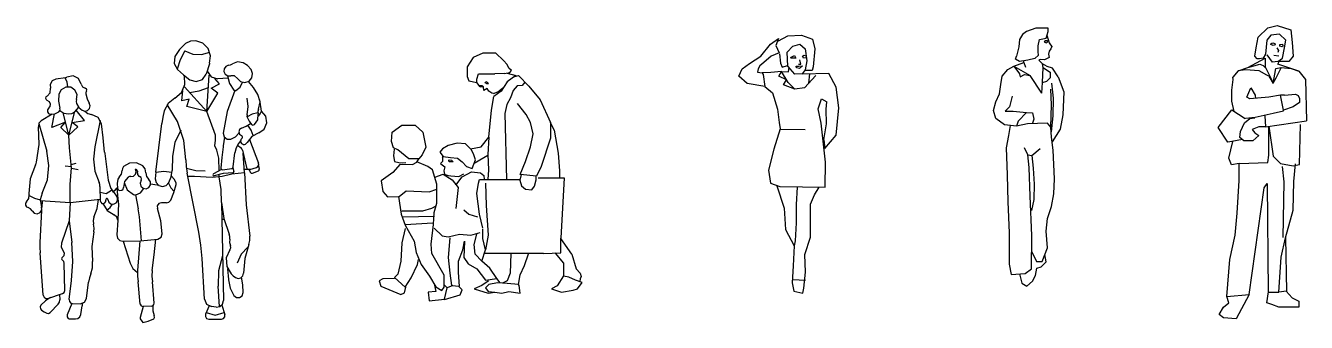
# Model space of a CAD drawing. Extents: x -425 to -263, y 218 to 238.
# Drawn here: x -424.6 to -342.8, y 218.8 to 237.8 of the extents above; entities that cross this region are included whole.
import ezdxf

# ---------------------------------------------------------------- set-up
doc = ezdxf.new("R2010")
doc.units = 0
doc.header["$MEASUREMENT"] = 0
doc.layers.add('People Elevation', color=4, linetype='CONTINUOUS')

msp = doc.modelspace()

# ---------------------------------------------------------------- linework, layer by layer
at = {"layer": 'People Elevation'}
for p, q in [((-375.883, 237.132), (-375.024, 237.185)), ((-375.024, 237.185), (-374.321, 236.924)), ((-360.917, 237.22), (-361.101, 236.899)), ((-360.642, 237.403), (-360.917, 237.22)), ((-360.047, 237.632), (-360.642, 237.403)), ((-359.268, 237.632), (-360.047, 237.632)), ((-359.405, 236.991), (-359.268, 237.403)), ((-359.268, 237.403), (-359.268, 237.632)), ((-345.851, 237.05), (-345.245, 237.656)), ((-345.043, 237.185), (-345.312, 236.848)), ((-345.245, 237.656), (-344.639, 237.791)), ((-344.504, 237.252), (-345.043, 237.185)), ((-344.639, 237.791), (-343.763, 237.521)), ((-344.1, 236.848), (-344.504, 237.252)), ((-343.763, 237.521), (-343.696, 236.713)), ((-414.353, 236.642), (-414.746, 236.267)), ((-414.045, 236.791), (-414.353, 236.642)), ((-413.704, 236.819), (-414.045, 236.791)), ((-413.247, 236.66), (-413.704, 236.819)), ((-412.907, 236.317), (-413.247, 236.66)), ((-377.626, 235.839), (-377.01, 236.61)), ((-377.01, 236.61), (-376.496, 236.97)), ((-376.496, 236.97), (-376.651, 236.507)), ((-376.651, 236.507), (-376.445, 236.045)), ((-376.482, 236.82), (-375.883, 237.132)), ((-375.935, 236.092), (-375.571, 236.482)), ((-375.571, 236.482), (-375.128, 236.612)), ((-375.128, 236.612), (-374.79, 236.3)), ((-374.321, 236.924), (-374.165, 236.3)), ((-361.146, 236.441), (-361.284, 235.846)), ((-361.101, 236.899), (-361.146, 236.441)), ((-359.909, 236.487), (-359.818, 236.899)), ((-359.909, 236.12), (-359.909, 236.487)), ((-359.818, 236.899), (-359.405, 236.991)), ((-359.449, 236.811), (-359.521, 236.751)), ((-359.521, 236.751), (-359.389, 236.691)), ((-359.317, 236.811), (-359.449, 236.811)), ((-359.389, 236.691), (-359.305, 236.727)), ((-359.345, 237.172), (-359.21, 236.687)), ((-359.305, 236.727), (-359.317, 236.811)), ((-359.21, 236.687), (-359.122, 236.57)), ((-359.122, 236.57), (-359.034, 236.453)), ((-359.034, 236.453), (-359.093, 236.306)), ((-346.078, 235.828), (-345.986, 236.377)), ((-345.986, 236.377), (-345.851, 237.05)), ((-345.312, 236.848), (-345.38, 235.973)), ((-345.058, 236.621), (-344.991, 236.665)), ((-345.058, 236.577), (-345.058, 236.621)), ((-344.903, 236.511), (-345.058, 236.577)), ((-344.991, 236.665), (-344.925, 236.687)), ((-344.925, 236.687), (-344.793, 236.643)), ((-344.771, 236.555), (-344.903, 236.511)), ((-344.793, 236.643), (-344.771, 236.555)), ((-344.66, 236.378), (-344.55, 236.202)), ((-344.484, 236.577), (-344.307, 236.599)), ((-344.484, 236.466), (-344.484, 236.577)), ((-344.329, 236.422), (-344.484, 236.466)), ((-344.285, 236.488), (-344.329, 236.422)), ((-344.307, 236.599), (-344.285, 236.488)), ((-344.302, 235.703), (-344.167, 236.377)), ((-344.167, 236.377), (-344.1, 236.848)), ((-343.696, 236.713), (-343.628, 235.838)), ((-415.034, 235.807), (-415.088, 235.37)), ((-414.746, 236.267), (-415.034, 235.807)), ((-414.69, 235.606), (-414.892, 234.996)), ((-414.404, 236.181), (-414.69, 235.606)), ((-414.404, 236.181), (-413.891, 235.965)), ((-413.891, 235.965), (-413.335, 235.932)), ((-413.335, 235.932), (-412.801, 236.086)), ((-412.754, 235.859), (-412.907, 236.317)), ((-412.818, 235.379), (-412.754, 235.859)), ((-395.979, 235.754), (-396.367, 235.145)), ((-395.369, 236.031), (-395.979, 235.754)), ((-394.537, 236.031), (-395.369, 236.031)), ((-394.537, 236.031), (-394.04, 235.55)), ((-393.813, 235.295), (-394.04, 235.55)), ((-378.345, 235.377), (-377.626, 235.839)), ((-376.959, 235.839), (-377.421, 235.428)), ((-376.445, 236.045), (-376.959, 235.839)), ((-376.43, 235.987), (-376.352, 235.389)), ((-375.883, 235.207), (-375.935, 236.092)), ((-375.727, 235.753), (-375.467, 235.883)), ((-375.389, 235.701), (-375.701, 235.701)), ((-375.467, 235.883), (-375.389, 235.701)), ((-375.068, 235.334), (-375.13, 235.605)), ((-374.946, 235.831), (-374.842, 235.909)), ((-374.894, 235.701), (-374.946, 235.831)), ((-374.738, 235.727), (-374.894, 235.701)), ((-374.842, 235.909), (-374.738, 235.857)), ((-374.79, 236.3), (-374.686, 235.545)), ((-374.165, 236.3), (-374.269, 235.155)), ((-361.345, 235.641), (-361.284, 235.846)), ((-361.109, 235.5), (-361.345, 235.641)), ((-360.559, 235.573), (-361.109, 235.5)), ((-360.119, 235.683), (-360.559, 235.573)), ((-359.891, 235.904), (-360.119, 235.683)), ((-359.891, 235.904), (-359.909, 236.12)), ((-359.788, 235.613), (-359.863, 235.571)), ((-359.634, 235.342), (-359.863, 235.571)), ((-359.503, 235.603), (-359.788, 235.613)), ((-359.21, 235.749), (-359.503, 235.603)), ((-359.21, 236.16), (-359.239, 235.954)), ((-359.239, 235.954), (-359.21, 235.749)), ((-359.093, 236.306), (-359.21, 236.16)), ((-346.51, 235.115), (-345.406, 235.701)), ((-345.931, 235.672), (-346.078, 235.828)), ((-345.772, 235.672), (-345.931, 235.672)), ((-345.535, 235.717), (-345.772, 235.672)), ((-345.38, 235.973), (-345.535, 235.717)), ((-345.406, 235.701), (-345.406, 235.15)), ((-344.942, 235.446), (-345.279, 235.917)), ((-344.858, 235.901), (-344.548, 235.866)), ((-344.605, 235.501), (-344.302, 235.703)), ((-344.55, 236.202), (-344.594, 236.069)), ((-343.628, 235.838), (-343.898, 235.501)), ((-415.088, 235.37), (-414.878, 234.983)), ((-414.875, 234.98), (-414.878, 234.983)), ((-414.872, 234.977), (-414.875, 234.98)), ((-414.872, 234.978), (-414.49, 234.637)), ((-412.833, 235.337), (-413.034, 234.691)), ((-412.979, 234.869), (-412.715, 234.51)), ((-412.826, 235.358), (-412.833, 235.337)), ((-412.818, 235.379), (-412.826, 235.358)), ((-411.886, 235.031), (-411.902, 234.845)), ((-411.902, 234.845), (-411.817, 234.678)), ((-411.775, 235.181), (-411.886, 235.031)), ((-411.601, 235.251), (-411.775, 235.181)), ((-411.601, 235.251), (-411.474, 235.282)), ((-411.474, 235.282), (-411.36, 235.347)), ((-411.03, 235.479), (-411.36, 235.347)), ((-410.679, 235.417), (-411.03, 235.479)), ((-410.396, 235.233), (-410.679, 235.417)), ((-410.166, 234.986), (-410.396, 235.233)), ((-410.069, 234.727), (-410.166, 234.986)), ((-396.367, 235.145), (-396.367, 234.535)), ((-393.983, 234.728), (-393.643, 234.784)), ((-393.817, 234.757), (-393.262, 234.591)), ((-393.699, 235.068), (-393.813, 235.295)), ((-393.529, 234.926), (-393.699, 235.068)), ((-393.643, 234.784), (-393.529, 234.926)), ((-379.013, 234.555), (-378.808, 235.017)), ((-378.808, 235.017), (-378.345, 235.377)), ((-377.78, 235.017), (-377.832, 234.812)), ((-377.832, 234.812), (-377.524, 234.76)), ((-377.678, 235.223), (-377.78, 235.017)), ((-377.421, 235.428), (-377.678, 235.223)), ((-376.977, 234.79), (-377.524, 234.76)), ((-377.524, 234.76), (-377.472, 234.657)), ((-376.295, 234.856), (-376.977, 234.79)), ((-376.463, 234.564), (-376.294, 234.858)), ((-376.352, 235.389), (-376.248, 235.129)), ((-376.295, 234.856), (-375.86, 234.844)), ((-375.871, 234.142), (-376.294, 234.858)), ((-376.248, 235.129), (-375.909, 235.233)), ((-375.441, 234.686), (-375.883, 235.207)), ((-375.86, 234.844), (-375.814, 235.125)), ((-375.359, 235.189), (-375.193, 235.189)), ((-375.339, 235.084), (-375.359, 235.189)), ((-375.151, 235.043), (-375.339, 235.084)), ((-375.214, 235.334), (-375.068, 235.334)), ((-375.193, 235.189), (-374.964, 235.209)), ((-374.964, 235.209), (-375.151, 235.043)), ((-374.79, 234.972), (-374.972, 234.712)), ((-373.28, 234.738), (-374.946, 234.686)), ((-374.347, 234.92), (-374.816, 234.92)), ((-374.686, 235.545), (-374.79, 234.972)), ((-374.269, 235.155), (-374.347, 234.92)), ((-372.811, 233.853), (-373.28, 234.738)), ((-362.2, 234.563), (-361.834, 234.975)), ((-361.834, 234.975), (-361.467, 235.204)), ((-361.467, 235.204), (-360.819, 235.436)), ((-361.467, 235.204), (-361.101, 234.701)), ((-361.467, 235.204), (-360.413, 234.609)), ((-360.819, 235.436), (-360.821, 235.538)), ((-360.819, 235.436), (-360.706, 235.141)), ((-359.588, 235.113), (-359.634, 235.342)), ((-359.339, 235.17), (-359.634, 235.342)), ((-359.634, 234.151), (-359.588, 235.113)), ((-359.588, 235.113), (-359.13, 234.792)), ((-359.001, 235.076), (-359.339, 235.17)), ((-359.13, 234.472), (-359.13, 234.792)), ((-358.624, 234.518), (-359.001, 235.076)), ((-347.131, 234.895), (-347.468, 234.491)), ((-347.131, 234.895), (-346.51, 235.115)), ((-346.66, 234.963), (-347.131, 234.895)), ((-345.784, 234.895), (-346.66, 234.963)), ((-346.51, 235.115), (-345.746, 235.334)), ((-345.312, 234.626), (-345.784, 234.895)), ((-345.746, 235.334), (-345.539, 235.23)), ((-345.539, 235.23), (-345.362, 235.06)), ((-345.406, 235.15), (-344.907, 234.141)), ((-344.605, 235.501), (-344.942, 235.446)), ((-344.908, 234.087), (-344.731, 235.046)), ((-344.396, 235.102), (-344.731, 234.428)), ((-344.731, 235.046), (-344.396, 235.102)), ((-343.898, 235.501), (-344.605, 235.501)), ((-344.601, 235.32), (-344.518, 235.486)), ((-343.264, 234.887), (-344.601, 235.32)), ((-344.396, 235.102), (-343.749, 235.048)), ((-343.749, 235.048), (-343.264, 234.887)), ((-343.264, 234.887), (-342.833, 234.348)), ((-422.869, 234.254), (-422.998, 234.035)), ((-422.998, 234.035), (-422.983, 233.781)), ((-422.64, 234.365), (-422.869, 234.254)), ((-422.021, 234.46), (-422.64, 234.365)), ((-421.92, 234.175), (-422.031, 234.459)), ((-422.02, 234.46), (-421.972, 234.473)), ((-421.972, 234.473), (-421.928, 234.495)), ((-421.54, 234.583), (-421.928, 234.495)), ((-421.878, 233.873), (-421.92, 234.175)), ((-421.183, 234.407), (-421.54, 234.583)), ((-421.016, 234.047), (-421.183, 234.407)), ((-421.016, 234.047), (-420.934, 233.873)), ((-414.614, 233.514), (-414.393, 234.027)), ((-414.49, 234.637), (-414.081, 234.329)), ((-414.393, 234.027), (-414.425, 234.584)), ((-414.081, 234.329), (-413.676, 234.208)), ((-413.676, 234.208), (-413.278, 234.346)), ((-413.278, 234.346), (-413.034, 234.691)), ((-413.005, 232.305), (-412.835, 234.616)), ((-412.715, 234.51), (-412.285, 234.39)), ((-412.711, 233.79), (-412.184, 234.065)), ((-412.184, 234.065), (-412.488, 234.408)), ((-411.652, 234.428), (-412.285, 234.39)), ((-411.817, 234.678), (-411.658, 234.58)), ((-411.669, 234.584), (-411.553, 234.091)), ((-411.658, 234.58), (-411.471, 234.581)), ((-411.553, 234.091), (-411.275, 233.668)), ((-411.224, 234.57), (-411.471, 234.581)), ((-411.035, 234.411), (-411.224, 234.57)), ((-411.035, 234.411), (-410.834, 234.22)), ((-410.863, 233.856), (-410.716, 234.174)), ((-410.834, 234.22), (-410.564, 234.159)), ((-410.564, 234.159), (-410.3, 234.245)), ((-410.009, 233.827), (-410.341, 234.221)), ((-410.3, 234.245), (-410.118, 234.454)), ((-410.118, 234.454), (-410.069, 234.727)), ((-396.367, 234.535), (-396.256, 234.258)), ((-396.256, 234.258), (-395.757, 234.148)), ((-395.757, 234.369), (-395.646, 234.702)), ((-395.757, 234.148), (-395.757, 234.369)), ((-395.535, 233.871), (-395.757, 234.148)), ((-395.646, 234.702), (-395.036, 234.702)), ((-395.438, 233.94), (-395.58, 233.94)), ((-395.331, 233.87), (-395.438, 233.94)), ((-395.225, 234.124), (-395.168, 234.209)), ((-395.139, 234.096), (-395.225, 234.124)), ((-395.168, 234.209), (-395.083, 234.181)), ((-395.139, 234.096), (-394.998, 234.096)), ((-395.083, 234.181), (-394.998, 234.096)), ((-395.036, 234.702), (-394.593, 234.702)), ((-393.983, 234.728), (-394.593, 234.702)), ((-393.817, 234.203), (-394.205, 233.594)), ((-393.262, 234.591), (-393.817, 234.203)), ((-393.179, 233.933), (-393.434, 233.649)), ((-393.318, 234.535), (-393.096, 234.591)), ((-392.867, 233.961), (-393.179, 233.933)), ((-393.096, 234.591), (-392.431, 233.926)), ((-392.681, 234.176), (-392.867, 233.961)), ((-392.431, 233.926), (-391.71, 233.04)), ((-378.5, 234.092), (-379.013, 234.555)), ((-377.37, 233.887), (-378.5, 234.092)), ((-377.472, 234.657), (-377.37, 233.887)), ((-375.981, 234.329), (-376.463, 234.564)), ((-376.172, 234.002), (-375.981, 234.329)), ((-375.447, 233.719), (-376.172, 234.002)), ((-375.447, 233.719), (-375.871, 234.142)), ((-374.972, 234.712), (-375.441, 234.686)), ((-374.113, 234.598), (-374.829, 233.817)), ((-374.554, 234.116), (-374.484, 234.701)), ((-362.384, 233.418), (-362.292, 234.014)), ((-362.292, 234.014), (-362.2, 234.563)), ((-361.101, 234.701), (-361.055, 234.517)), ((-361.055, 234.517), (-360.78, 234.655)), ((-360.78, 234.655), (-360.413, 234.609)), ((-359.68, 233.464), (-360.413, 234.609)), ((-359.68, 233.464), (-359.634, 234.151)), ((-359.634, 234.151), (-359.359, 234.243)), ((-359.359, 234.243), (-359.13, 234.472)), ((-359.063, 234.108), (-358.946, 233.141)), ((-358.624, 234.518), (-358.272, 233.551)), ((-347.545, 233.652), (-347.458, 234.342)), ((-347.458, 234.342), (-347.468, 234.491)), ((-345.178, 234.559), (-345.312, 234.626)), ((-345.178, 234.559), (-344.908, 234.087)), ((-344.731, 234.428), (-344.907, 234.141)), ((-342.833, 234.348), (-342.779, 231.709)), ((-423.266, 233.227), (-423.288, 233.141)), ((-423.288, 233.141), (-423.257, 233.057)), ((-423.198, 233.285), (-423.266, 233.227)), ((-423.198, 233.285), (-422.991, 233.49)), ((-422.991, 233.49), (-422.983, 233.781)), ((-422.437, 233.407), (-422.467, 232.958)), ((-422.286, 233.692), (-422.437, 233.407)), ((-422.008, 233.854), (-422.286, 233.692)), ((-421.685, 233.847), (-422.008, 233.854)), ((-421.415, 233.671), (-421.685, 233.847)), ((-421.278, 233.379), (-421.415, 233.671)), ((-421.315, 233.059), (-421.278, 233.379)), ((-420.934, 233.873), (-420.761, 233.789)), ((-420.689, 233.755), (-420.761, 233.789)), ((-420.717, 233.518), (-420.72, 233.421)), ((-420.72, 233.421), (-420.639, 233.117)), ((-420.678, 233.607), (-420.717, 233.518)), ((-420.657, 233.683), (-420.689, 233.755)), ((-420.678, 233.607), (-420.657, 233.683)), ((-420.639, 233.117), (-420.501, 232.833)), ((-415.043, 233.156), (-415.464, 232.82)), ((-415.043, 233.156), (-414.614, 233.514)), ((-414.581, 232.982), (-414.533, 233.638)), ((-414.131, 233.096), (-414.581, 232.982)), ((-413.005, 232.305), (-414.431, 233.872)), ((-414.276, 232.616), (-414.131, 233.096)), ((-414.104, 233.513), (-413.481, 233.611)), ((-413.481, 233.611), (-412.893, 233.836)), ((-413.005, 232.305), (-412.283, 233.462)), ((-412.283, 233.462), (-412.711, 233.79)), ((-411.206, 233.632), (-411.698, 232.308)), ((-411.275, 233.668), (-411.211, 233.633)), ((-411.211, 233.633), (-411.139, 233.641)), ((-411.139, 233.641), (-410.863, 233.856)), ((-410.362, 232.61), (-410.411, 233.143)), ((-409.729, 233.394), (-410.009, 233.827)), ((-409.596, 232.923), (-409.729, 233.394)), ((-395.535, 233.871), (-395.379, 233.907)), ((-395.313, 233.649), (-395.331, 233.87)), ((-395.092, 233.76), (-395.313, 233.649)), ((-394.981, 233.594), (-395.092, 233.76)), ((-394.8, 233.473), (-394.981, 233.594)), ((-394.814, 232.375), (-394.666, 233.264)), ((-394.693, 233.451), (-394.8, 233.473)), ((-394.693, 233.451), (-394.409, 233.565)), ((-394.205, 233.594), (-394.666, 233.264)), ((-394.409, 233.565), (-394.097, 233.82)), ((-393.605, 233.167), (-393.832, 232.742)), ((-393.434, 233.649), (-393.605, 233.167)), ((-377.37, 233.887), (-376.873, 233.489)), ((-376.873, 233.489), (-376.56, 232.448)), ((-374.829, 233.817), (-375.447, 233.719)), ((-373.957, 232.474), (-373.748, 233.099)), ((-373.748, 233.099), (-373.41, 232.916)), ((-372.629, 232.526), (-372.811, 233.853)), ((-362.613, 232.914), (-362.384, 233.418)), ((-361.559, 233.281), (-361.742, 232.594)), ((-359.048, 232.725), (-359.095, 233.733)), ((-358.946, 233.141), (-358.975, 232.027)), ((-358.272, 233.551), (-358.33, 232.085)), ((-347.545, 232.963), (-347.545, 233.652)), ((-346.592, 233.212), (-346.323, 233.818)), ((-346.386, 233.1), (-346.592, 233.212)), ((-345.178, 233.212), (-346.386, 233.1)), ((-346.323, 233.818), (-346.054, 233.347)), ((-346.054, 233.347), (-346.031, 233.133)), ((-344.437, 233.347), (-345.178, 233.212)), ((-344.242, 232.376), (-344.437, 233.347)), ((-344.167, 233.347), (-344.437, 233.347)), ((-344.167, 233.347), (-343.473, 233.403)), ((-343.473, 233.403), (-343.297, 233.315)), ((-343.297, 233.315), (-343.224, 233.129)), ((-343.224, 233.129), (-343.224, 232.875)), ((-423.257, 233.057), (-423.184, 233.006)), ((-423.05, 232.919), (-423.184, 233.006)), ((-423.174, 232.396), (-423.178, 232.276)), ((-423.101, 232.491), (-423.174, 232.396)), ((-423.101, 232.491), (-423.001, 232.616)), ((-422.982, 232.774), (-423.05, 232.919)), ((-423.001, 232.616), (-422.982, 232.774)), ((-422.71, 232.157), (-422.444, 232.282)), ((-422.467, 232.958), (-422.371, 232.519)), ((-422.444, 232.282), (-422.367, 232.388)), ((-422.381, 232.353), (-422.125, 232.2)), ((-422.367, 232.388), (-422.371, 232.519)), ((-421.813, 230.794), (-421.418, 232.295)), ((-421.617, 232.174), (-421.429, 232.285)), ((-421.429, 232.285), (-421.296, 232.417)), ((-421.315, 233.059), (-421.341, 232.933)), ((-421.341, 232.933), (-421.319, 232.807)), ((-420.809, 231.729), (-421.331, 232.379)), ((-421.319, 232.807), (-421.178, 232.561)), ((-421.296, 232.417), (-421.179, 232.563)), ((-421.178, 232.561), (-420.965, 232.374)), ((-420.965, 232.374), (-420.795, 232.323)), ((-420.795, 232.323), (-420.623, 232.367)), ((-420.784, 232.323), (-420.597, 232.166)), ((-420.623, 232.367), (-420.497, 232.491)), ((-420.452, 232.663), (-420.501, 232.833)), ((-420.497, 232.491), (-420.452, 232.663)), ((-415.711, 232.341), (-415.805, 231.937)), ((-415.464, 232.82), (-415.711, 232.341)), ((-414.875, 231.653), (-415.526, 232.737)), ((-413.005, 232.305), (-414.276, 232.616)), ((-412.446, 230.775), (-413.005, 232.305)), ((-411.698, 232.308), (-411.944, 230.917)), ((-410.425, 232.078), (-410.362, 232.61)), ((-409.691, 232.444), (-409.731, 232.297)), ((-409.731, 232.297), (-409.72, 232.145)), ((-409.691, 232.444), (-409.596, 232.923)), ((-409.498, 232.317), (-409.607, 233.038)), ((-409.593, 232.155), (-409.498, 232.317)), ((-409.219, 231.99), (-409.498, 232.317)), ((-394.981, 230.657), (-394.814, 232.375)), ((-393.832, 232.742), (-393.974, 232.174)), ((-392.597, 232.098), (-393.152, 232.818)), ((-391.71, 233.04), (-391.045, 231.599)), ((-376.56, 232.448), (-376.456, 231.589)), ((-373.774, 231.563), (-373.957, 232.474)), ((-373.448, 232.445), (-373.41, 232.916)), ((-373.416, 231.501), (-373.448, 232.445)), ((-372.811, 230.782), (-372.629, 232.526)), ((-362.75, 232.365), (-362.613, 232.914)), ((-362.613, 231.861), (-362.75, 232.365)), ((-361.742, 232.594), (-362.017, 232.319)), ((-362.017, 232.319), (-361.513, 232.319)), ((-361.513, 232.319), (-360.642, 232.227)), ((-359.093, 231.287), (-359.048, 232.725)), ((-348.407, 231.282), (-347.545, 232.403)), ((-347.399, 232.308), (-347.545, 232.963)), ((-347.545, 232.403), (-346.682, 231.842)), ((-344.908, 232.202), (-344.235, 232.337)), ((-343.628, 232.606), (-344.242, 232.376)), ((-344.235, 232.337), (-344.242, 232.376)), ((-343.224, 232.875), (-343.628, 232.606)), ((-423.714, 231.546), (-423.746, 231.327)), ((-423.724, 231.523), (-423.214, 229.767)), ((-423.566, 231.711), (-423.714, 231.546)), ((-422.876, 232.129), (-423.566, 231.711)), ((-423.178, 232.276), (-423.113, 232.175)), ((-423.113, 232.175), (-423.002, 232.13)), ((-423.002, 232.13), (-422.71, 232.157)), ((-422.901, 231.267), (-422.732, 232.151)), ((-422.024, 231.622), (-422.901, 231.267)), ((-422.322, 231.272), (-422.024, 231.622)), ((-421.813, 230.794), (-422.177, 232.222)), ((-422.125, 232.2), (-421.832, 232.14)), ((-421.832, 232.14), (-421.617, 232.174)), ((-421.601, 231.599), (-420.809, 231.729)), ((-421.23, 231.312), (-421.601, 231.599)), ((-420.597, 232.166), (-420.363, 232.098)), ((-419.942, 231.915), (-420.362, 232.098)), ((-419.798, 231.723), (-420.154, 230.032)), ((-419.73, 231.508), (-419.942, 231.915)), ((-419.612, 230.607), (-419.73, 231.508)), ((-416.252, 228.427), (-415.871, 231.527)), ((-415.805, 231.937), (-415.871, 231.527)), ((-414.472, 230.455), (-414.875, 231.653)), ((-410.481, 231.362), (-410.196, 231.531)), ((-410.425, 232.078), (-410.431, 231.981)), ((-410.431, 231.981), (-410.408, 231.887)), ((-410.098, 232.137), (-410.429, 231.964)), ((-410.406, 231.887), (-410.294, 231.671)), ((-410.294, 231.671), (-410.148, 231.476)), ((-410.15, 231.476), (-410.059, 231.43)), ((-409.73, 232.203), (-410.098, 232.137)), ((-410.059, 231.43), (-409.96, 231.459)), ((-409.96, 231.459), (-409.74, 231.767)), ((-409.74, 231.767), (-409.72, 232.145)), ((-409.702, 232.002), (-409.593, 232.155)), ((-409.329, 231.171), (-409.156, 231.564)), ((-409.156, 231.564), (-409.219, 231.99)), ((-393.974, 232.174), (-393.857, 227.943)), ((-392.32, 231.599), (-392.597, 232.098)), ((-392.154, 230.879), (-392.32, 231.599)), ((-390.821, 231.102), (-391.045, 231.599)), ((-391.045, 231.599), (-391.045, 230.602)), ((-376.456, 231.589), (-376.378, 231.199)), ((-373.488, 229.065), (-373.774, 231.563)), ((-373.592, 230.496), (-373.416, 231.501)), ((-362.063, 231.449), (-362.613, 231.861)), ((-361.192, 231.678), (-361.284, 231.357)), ((-360.596, 231.506), (-361.284, 231.357)), ((-360.642, 232.227), (-361.192, 231.678)), ((-360.642, 232.227), (-360.266, 232.203)), ((-359.313, 231.543), (-360.596, 231.506)), ((-360.266, 232.203), (-360.193, 231.799)), ((-360.193, 231.799), (-360.266, 231.543)), ((-359.093, 231.287), (-359.313, 231.543)), ((-358.975, 232.027), (-359.075, 230.989)), ((-358.33, 232.085), (-358.506, 231.177)), ((-346.984, 231.024), (-346.725, 231.584)), ((-346.725, 231.584), (-346.38, 231.842)), ((-346.66, 231.865), (-346.054, 231.933)), ((-346.38, 231.842), (-346.079, 231.885)), ((-346.054, 231.933), (-344.908, 232.202)), ((-345.432, 232.015), (-345.389, 231.325)), ((-345.389, 231.325), (-342.779, 231.709)), ((-343.224, 228.903), (-343.157, 231.461)), ((-423.692, 230.188), (-423.746, 231.327)), ((-421.813, 230.794), (-422.322, 231.272)), ((-421.813, 230.794), (-421.23, 231.312)), ((-421.766, 229.971), (-421.813, 230.794)), ((-414.655, 231.105), (-415.043, 230.315)), ((-412.446, 230.469), (-412.446, 230.775)), ((-411.866, 230.655), (-411.945, 230.109)), ((-411.944, 230.917), (-411.886, 230.684)), ((-411.886, 230.684), (-411.697, 230.535)), ((-411.457, 230.533), (-411.17, 230.68)), ((-411.17, 230.68), (-410.941, 230.907)), ((-410.914, 231.142), (-410.959, 230.991)), ((-410.959, 230.991), (-410.904, 230.843)), ((-410.787, 231.236), (-410.914, 231.142)), ((-410.904, 230.843), (-410.772, 230.757)), ((-410.787, 231.236), (-410.481, 231.362)), ((-410.731, 230.732), (-410.772, 230.757)), ((-410.746, 230.604), (-410.715, 230.641)), ((-410.709, 230.689), (-410.731, 230.732)), ((-410.715, 230.641), (-410.709, 230.689)), ((-410.111, 230.69), (-410.418, 230.308)), ((-410.156, 231.109), (-410.367, 231.422)), ((-410.027, 230.755), (-410.156, 231.109)), ((-409.684, 230.928), (-410.111, 230.69)), ((-409.684, 230.928), (-409.329, 231.171)), ((-401.21, 230.385), (-401.166, 230.968)), ((-401.166, 230.968), (-400.539, 231.416)), ((-400.539, 231.416), (-399.688, 231.416)), ((-399.688, 231.416), (-399.195, 230.968)), ((-399.195, 230.968), (-399.016, 230.027)), ((-395.48, 230.048), (-394.981, 230.657)), ((-394.981, 230.657), (-395.048, 229.54)), ((-392.32, 230.048), (-392.154, 230.879)), ((-390.821, 231.102), (-390.561, 229.631)), ((-376.378, 231.199), (-376.795, 229.898)), ((-376.352, 231.173), (-374.79, 231.147)), ((-373.54, 229.924), (-372.811, 230.782)), ((-361.284, 231.357), (-362.063, 231.449)), ((-361.806, 230.774), (-361.952, 229.968)), ((-361.69, 231.405), (-361.806, 230.774)), ((-359.056, 230.664), (-359.093, 231.287)), ((-358.946, 229.821), (-359.056, 230.664)), ((-358.506, 231.177), (-359.016, 230.354)), ((-347.803, 230.334), (-348.407, 231.282)), ((-347.027, 230.636), (-346.984, 231.024)), ((-345.82, 231.325), (-346.251, 231.153)), ((-346.251, 231.153), (-346.079, 230.937)), ((-345.82, 230.765), (-346.208, 230.42)), ((-346.079, 230.937), (-345.82, 230.765)), ((-345.389, 231.325), (-345.82, 231.325)), ((-345.178, 229.509), (-345.178, 231.356)), ((-345.173, 231.357), (-344.908, 229.441)), ((-423.872, 229.062), (-423.692, 230.188)), ((-421.628, 228.7), (-421.766, 229.971)), ((-420.154, 230.032), (-420.23, 229.258)), ((-419.519, 229.703), (-419.612, 230.607)), ((-415.043, 230.315), (-415.19, 229.448)), ((-414.334, 229.199), (-414.472, 230.455)), ((-412.48, 230.106), (-412.446, 230.469)), ((-412.355, 229.833), (-412.48, 230.106)), ((-412.231, 229.323), (-412.355, 229.833)), ((-411.954, 230.045), (-412.026, 229.356)), ((-411.95, 230.077), (-411.954, 230.045)), ((-411.945, 230.109), (-411.95, 230.077)), ((-411.697, 230.535), (-411.457, 230.533)), ((-411.124, 229.97), (-411.201, 229.663)), ((-410.97, 230.247), (-411.124, 229.97)), ((-411.037, 230.146), (-410.811, 229.976)), ((-410.847, 230.415), (-410.97, 230.247)), ((-410.832, 230.498), (-410.841, 230.363)), ((-410.841, 230.363), (-410.772, 230.245)), ((-410.746, 230.604), (-410.832, 230.498)), ((-410.749, 229.91), (-410.811, 229.976)), ((-410.772, 230.245), (-410.649, 230.189)), ((-410.714, 229.828), (-410.749, 229.91)), ((-410.714, 229.828), (-410.454, 228.718)), ((-410.671, 230.199), (-410.592, 230.199)), ((-410.649, 230.189), (-410.515, 230.212)), ((-410.515, 230.212), (-410.418, 230.308)), ((-410.279, 230.519), (-409.693, 229.001)), ((-401.076, 229.982), (-401.21, 230.385)), ((-400.807, 229.848), (-401.076, 229.982)), ((-401.037, 229.888), (-401.073, 229.462)), ((-400.091, 229.265), (-400.807, 229.848)), ((-399.016, 230.027), (-399.24, 229.534)), ((-397.939, 229.922), (-398.116, 229.709)), ((-397.584, 230.135), (-397.939, 229.922)), ((-397.017, 230.276), (-397.584, 230.135)), ((-396.484, 230.241), (-397.017, 230.276)), ((-396.484, 230.241), (-396.094, 229.851)), ((-396.148, 229.905), (-395.48, 230.048)), ((-395.952, 229.532), (-396.094, 229.851)), ((-392.653, 229.106), (-392.32, 230.048)), ((-391.045, 230.602), (-391.655, 228.774)), ((-376.795, 229.898), (-377.133, 228.544)), ((-373.592, 230.496), (-373.54, 229.924)), ((-361.952, 229.968), (-361.879, 228.245)), ((-360.559, 229.528), (-360.779, 229.968)), ((-360.303, 229.491), (-359.789, 229.931)), ((-347.545, 230.377), (-347.803, 230.334)), ((-347.724, 229.325), (-347.47, 230.391)), ((-346.865, 230.501), (-347.545, 230.377)), ((-346.769, 230.42), (-347.027, 230.636)), ((-346.208, 230.42), (-346.769, 230.42)), ((-423.903, 228.971), (-423.872, 229.062)), ((-423.074, 228.854), (-423.214, 229.767)), ((-420.23, 229.258), (-420.136, 228.487)), ((-419.519, 229.703), (-419.515, 229.663)), ((-419.515, 229.663), (-419.51, 229.624)), ((-419.51, 229.624), (-419.299, 227.904)), ((-417.48, 229.014), (-417.924, 228.995)), ((-417.077, 228.825), (-417.48, 229.014)), ((-415.19, 229.448), (-415.212, 228.537)), ((-414.334, 229.199), (-414.313, 228.773)), ((-412.213, 228.501), (-412.231, 229.323)), ((-412.026, 229.356), (-412.095, 228.667)), ((-411.308, 228.756), (-411.201, 229.663)), ((-410.587, 228.373), (-410.668, 229.629)), ((-401.073, 229.462), (-401.002, 229.108)), ((-401.002, 229.108), (-400.734, 229.034)), ((-400.734, 229.034), (-400.485, 229.012)), ((-400.485, 229.012), (-400.28, 229.034)), ((-399.464, 229.265), (-400.091, 229.265)), ((-399.869, 228.907), (-399.586, 229.049)), ((-399.586, 229.049), (-399.464, 229.265)), ((-398.873, 228.789), (-399.583, 229.072)), ((-399.24, 229.534), (-399.464, 229.265)), ((-398.116, 229.709), (-397.903, 229.425)), ((-397.939, 229.106), (-398.081, 228.965)), ((-397.939, 229.355), (-397.903, 229.425)), ((-397.939, 229.355), (-397.939, 229.106)), ((-397.903, 229.425), (-397.442, 229.355)), ((-397.549, 229.177), (-397.513, 229.213)), ((-397.513, 229.071), (-397.549, 229.177)), ((-397.513, 229.213), (-397.371, 229.177)), ((-397.265, 229.071), (-397.513, 229.071)), ((-397.442, 229.355), (-396.981, 229.319)), ((-397.371, 229.177), (-397.265, 229.071)), ((-396.981, 229.319), (-396.697, 229.071)), ((-396.697, 229.071), (-396.413, 228.787)), ((-396.059, 228.645), (-395.846, 229.213)), ((-395.846, 229.213), (-395.952, 229.532)), ((-395.928, 228.994), (-395.314, 229.362)), ((-395.314, 229.362), (-395.046, 229.515)), ((-395.048, 229.54), (-395.003, 228.565)), ((-392.985, 228.275), (-392.653, 229.106)), ((-390.561, 229.631), (-390.474, 228.505)), ((-373.514, 227.451), (-373.488, 229.065)), ((-360.486, 228.722), (-360.559, 229.528)), ((-360.559, 229.528), (-360.303, 229.491)), ((-360.303, 229.491), (-360.229, 228.685)), ((-358.873, 227.989), (-358.946, 229.821)), ((-347.562, 228.894), (-347.724, 229.325)), ((-347.064, 228.97), (-345.245, 229.037)), ((-345.245, 229.037), (-345.178, 229.509)), ((-344.908, 229.441), (-344.437, 228.97)), ((-423.944, 228.884), (-424.277, 228.004)), ((-423.944, 228.884), (-423.903, 228.971)), ((-423.174, 227.936), (-423.074, 228.854)), ((-422.031, 228.827), (-421.637, 228.784)), ((-421.713, 227.641), (-421.628, 228.7)), ((-421.651, 228.911), (-421.334, 228.99)), ((-421.631, 228.667), (-421.215, 228.583)), ((-420.136, 228.487), (-419.876, 227.754)), ((-418.591, 228.099), (-418.449, 228.29)), ((-418.449, 228.29), (-418.407, 228.525)), ((-418.386, 228.66), (-418.407, 228.525)), ((-418.31, 228.773), (-418.386, 228.66)), ((-417.924, 228.995), (-418.31, 228.773)), ((-417.683, 228.171), (-417.553, 228.282)), ((-417.553, 228.282), (-417.504, 228.447)), ((-417.504, 228.447), (-417.552, 228.611)), ((-417.458, 228.557), (-417.552, 228.611)), ((-417.549, 228.604), (-417.539, 228.604)), ((-417.407, 228.462), (-417.458, 228.557)), ((-417.412, 228.354), (-417.415, 228.261)), ((-417.415, 228.261), (-417.368, 228.181)), ((-417.412, 228.354), (-417.407, 228.462)), ((-416.928, 228.628), (-417.077, 228.825)), ((-416.89, 228.386), (-416.928, 228.628)), ((-416.89, 228.386), (-416.852, 228.15)), ((-416.274, 228.21), (-416.288, 227.992)), ((-416.252, 228.427), (-416.274, 228.21)), ((-415.738, 228.456), (-416.255, 228.403)), ((-415.221, 228.399), (-415.738, 228.456)), ((-415.271, 228.131), (-415.212, 228.537)), ((-414.313, 228.773), (-414.251, 228.352)), ((-414.302, 228.674), (-413.706, 228.53)), ((-413.511, 224.578), (-414.251, 228.352)), ((-413.706, 228.53), (-413.093, 228.506)), ((-412.593, 228.293), (-412.602, 228.254)), ((-412.602, 228.254), (-412.588, 228.217)), ((-412.565, 228.32), (-412.593, 228.293)), ((-412.588, 228.217), (-412.556, 228.193)), ((-412.052, 228.583), (-412.565, 228.32)), ((-412.556, 228.193), (-412.516, 228.191)), ((-411.954, 228.331), (-412.516, 228.191)), ((-412.205, 228.119), (-412.208, 228.268)), ((-412.095, 228.667), (-412.085, 228.616)), ((-412.085, 228.616), (-412.047, 228.58)), ((-412.047, 228.58), (-411.995, 228.572)), ((-411.395, 228.283), (-412.008, 228.133)), ((-411.995, 228.572), (-411.403, 228.658)), ((-411.947, 228.333), (-411.954, 228.331)), ((-411.94, 228.334), (-411.947, 228.333)), ((-411.34, 228.368), (-411.94, 228.334)), ((-411.403, 228.658), (-411.339, 228.691)), ((-410.587, 228.373), (-411.395, 228.283)), ((-411.342, 228.689), (-411.271, 228.469)), ((-411.34, 228.368), (-411.297, 228.384)), ((-411.339, 228.691), (-411.308, 228.756)), ((-411.297, 228.384), (-411.271, 228.422)), ((-411.271, 228.422), (-411.271, 228.469)), ((-410.602, 228.604), (-410.215, 228.604)), ((-410.587, 228.373), (-410.49, 226.341)), ((-410.454, 228.718), (-410.411, 228.639)), ((-410.411, 228.639), (-410.333, 228.594)), ((-410.333, 228.594), (-410.243, 228.596)), ((-410.296, 228.589), (-410.219, 228.41)), ((-410.243, 228.596), (-409.831, 228.719)), ((-410.219, 228.41), (-410.157, 228.348)), ((-410.157, 228.348), (-410.07, 228.349)), ((-410.07, 228.349), (-409.701, 228.503)), ((-409.831, 228.719), (-409.733, 228.782)), ((-409.733, 228.782), (-409.682, 228.886)), ((-409.702, 228.828), (-409.645, 228.616)), ((-409.701, 228.503), (-409.652, 228.549)), ((-409.682, 228.886), (-409.693, 229.001)), ((-409.652, 228.549), (-409.645, 228.616)), ((-401.108, 228.399), (-401.853, 227.867)), ((-400.647, 228.93), (-401.108, 228.399)), ((-400.647, 228.93), (-399.869, 228.907)), ((-398.589, 228.576), (-398.873, 228.789)), ((-398.306, 227.654), (-398.589, 228.576)), ((-398.441, 228.095), (-397.903, 228.291)), ((-398.081, 228.965), (-397.974, 228.894)), ((-397.974, 228.894), (-397.797, 228.752)), ((-397.903, 228.291), (-397.336, 227.936)), ((-397.797, 228.752), (-397.868, 228.504)), ((-397.868, 228.504), (-397.823, 228.298)), ((-397.823, 228.298), (-397.706, 228.24)), ((-397.706, 228.24), (-397.573, 228.21)), ((-397.573, 228.21), (-397.407, 228.184)), ((-396.91, 228.149), (-396.581, 228.316)), ((-396.697, 228.114), (-396.094, 228.433)), ((-396.413, 228.787), (-396.059, 228.645)), ((-396.094, 228.433), (-395.513, 228.386)), ((-395.513, 228.386), (-395.308, 228.21)), ((-395.308, 228.21), (-395.293, 227.943)), ((-395.003, 228.565), (-395.055, 227.943)), ((-392.928, 228.269), (-393.011, 227.912)), ((-391.932, 228.164), (-392.985, 228.275)), ((-391.655, 228.774), (-391.932, 228.164)), ((-390.474, 228.505), (-390.474, 228.061)), ((-377.133, 228.544), (-377.003, 227.712)), ((-361.879, 228.245), (-361.842, 226.523)), ((-360.413, 226.89), (-360.486, 228.722)), ((-360.229, 228.685), (-360.156, 227.659)), ((-347.064, 228.97), (-347.562, 228.894)), ((-347.064, 227.893), (-347.064, 228.97)), ((-344.437, 228.97), (-343.628, 228.835)), ((-344.202, 227.808), (-344.296, 228.772)), ((-343.628, 228.835), (-343.224, 228.903)), ((-343.574, 227.817), (-343.467, 228.948)), ((-424.277, 228.004), (-424.357, 227.067)), ((-423.509, 227.075), (-423.174, 227.936)), ((-421.713, 226.486), (-421.713, 227.641)), ((-419.834, 227.634), (-419.876, 227.754)), ((-419.818, 227.507), (-419.834, 227.634)), ((-419.818, 227.507), (-419.803, 226.588)), ((-419.299, 227.904), (-419.133, 227.367)), ((-418.85, 227.277), (-418.711, 227.413)), ((-418.677, 227.974), (-418.731, 227.688)), ((-418.731, 227.688), (-418.708, 227.397)), ((-418.65, 226.726), (-418.711, 227.413)), ((-418.707, 227.397), (-418.65, 227.296)), ((-418.643, 228.043), (-418.677, 227.974)), ((-418.592, 228.099), (-418.643, 228.043)), ((-418.345, 227.337), (-418.317, 227.45)), ((-418.246, 227.816), (-418.317, 227.45)), ((-418.273, 227.751), (-418.075, 227.298)), ((-418.014, 228.108), (-418.246, 227.816)), ((-417.938, 228.145), (-418.014, 228.108)), ((-417.853, 228.149), (-417.938, 228.145)), ((-417.853, 228.149), (-417.683, 228.171)), ((-417.368, 228.181), (-417.285, 228.14)), ((-417.196, 228.089), (-417.285, 228.14)), ((-417.189, 227.898), (-417.256, 227.714)), ((-417.256, 227.714), (-417.21, 227.524)), ((-417.224, 227.109), (-417.02, 227.373)), ((-417.21, 227.524), (-417.066, 227.391)), ((-417.159, 227.995), (-417.196, 228.089)), ((-417.189, 227.898), (-417.159, 227.995)), ((-417.066, 227.391), (-416.874, 227.36)), ((-416.874, 227.36), (-416.695, 227.44)), ((-416.852, 228.15), (-416.707, 227.961)), ((-416.595, 227.8), (-416.707, 227.961)), ((-416.695, 227.44), (-416.591, 227.605)), ((-416.591, 227.605), (-416.595, 227.8)), ((-416.306, 227.61), (-416.581, 227.653)), ((-416.032, 227.56), (-416.306, 227.61)), ((-416.288, 227.992), (-416.233, 227.755)), ((-416.233, 227.755), (-416.065, 227.578)), ((-416.065, 227.578), (-415.83, 227.512)), ((-415.83, 227.512), (-415.595, 227.576)), ((-415.595, 227.576), (-415.425, 227.75)), ((-415.443, 227.72), (-415.297, 227.428)), ((-415.425, 227.75), (-415.271, 228.131)), ((-415.297, 227.428), (-415.078, 227.186)), ((-415.073, 227.98), (-415.261, 228.167)), ((-415.097, 227.126), (-414.961, 227.642)), ((-414.963, 227.737), (-415.073, 227.98)), ((-414.957, 227.69), (-414.963, 227.737)), ((-414.961, 227.642), (-414.957, 227.69)), ((-413.789, 228.133), (-414.211, 228.148)), ((-412.648, 228.088), (-413.789, 228.133)), ((-412.008, 228.133), (-412.648, 228.088)), ((-412.072, 227.306), (-412.205, 228.119)), ((-401.853, 227.867), (-401.747, 227.193)), ((-398.306, 226.448), (-398.306, 227.654)), ((-397.407, 228.184), (-396.91, 228.149)), ((-397.336, 227.936), (-396.946, 227.44)), ((-397.087, 227.582), (-396.697, 228.114)), ((-396.946, 227.44), (-397.087, 226.092)), ((-395.757, 227.056), (-395.646, 227.721)), ((-395.646, 227.721), (-395.591, 227.943)), ((-395.591, 227.943), (-393.004, 227.943)), ((-395.203, 227.721), (-395.147, 226.28)), ((-393.011, 227.912), (-392.897, 227.543)), ((-392.897, 227.543), (-392.642, 227.344)), ((-392.245, 227.288), (-392.074, 227.515)), ((-392.074, 227.515), (-391.961, 227.94)), ((-391.961, 227.94), (-391.961, 228.167)), ((-391.845, 228.061), (-390.17, 228.061)), ((-390.17, 228.061), (-390.397, 224.203)), ((-377.003, 227.712), (-376.404, 227.503)), ((-376.593, 227.549), (-376.137, 226.117)), ((-376.404, 227.503), (-373.514, 227.451)), ((-375.291, 227.451), (-375.356, 226.345)), ((-374.184, 226.963), (-373.891, 227.451)), ((-360.156, 227.659), (-360.193, 226.67)), ((-358.91, 227.036), (-358.873, 227.989)), ((-347.199, 225.805), (-347.064, 227.893)), ((-346.436, 220.61), (-345.484, 227.417)), ((-345.484, 227.417), (-345.28, 227.689)), ((-345.28, 227.689), (-345.212, 220.746)), ((-344.254, 224.242), (-344.202, 227.808)), ((-343.628, 225.985), (-343.574, 227.817)), ((-424.502, 226.53), (-424.368, 226.734)), ((-424.368, 226.734), (-424.348, 226.977)), ((-424.357, 227.067), (-424.354, 227.022)), ((-424.354, 227.022), (-424.348, 226.977)), ((-424.342, 226.923), (-423.998, 226.757)), ((-423.998, 226.757), (-423.629, 226.658)), ((-423.63, 226.614), (-421.714, 226.486)), ((-423.509, 227.075), (-423.629, 226.649)), ((-423.629, 226.649), (-423.553, 226.214)), ((-423.514, 226.597), (-423.536, 226.162)), ((-421.714, 226.486), (-419.804, 226.686)), ((-420.007, 226.097), (-419.906, 226.667)), ((-419.812, 227.144), (-419.419, 227.057)), ((-419.803, 226.588), (-419.773, 226.492)), ((-419.453, 226.54), (-419.452, 226.64)), ((-419.431, 226.713), (-419.452, 226.68)), ((-419.452, 226.68), (-419.452, 226.64)), ((-419.396, 226.731), (-419.431, 226.713)), ((-419.419, 227.057), (-419.078, 227.27)), ((-419.357, 226.727), (-419.396, 226.731)), ((-419.325, 226.703), (-419.357, 226.727)), ((-419.311, 226.666), (-419.325, 226.703)), ((-419.311, 226.666), (-419.251, 226.506)), ((-419.133, 227.367), (-418.791, 226.922)), ((-419.011, 227.168), (-418.85, 227.277)), ((-418.701, 226.777), (-418.791, 226.922)), ((-418.791, 226.461), (-418.701, 226.606)), ((-418.701, 226.606), (-418.701, 226.777)), ((-418.65, 227.296), (-418.547, 227.245)), ((-418.642, 226.585), (-418.65, 226.726)), ((-418.643, 226.442), (-418.642, 226.585)), ((-418.547, 227.245), (-418.432, 227.26)), ((-418.432, 227.26), (-418.345, 227.337)), ((-418.075, 227.298), (-417.687, 226.993)), ((-417.687, 226.993), (-417.609, 226.971)), ((-417.609, 226.971), (-417.528, 226.973)), ((-417.543, 226.971), (-417.37, 226.07)), ((-417.528, 226.973), (-417.224, 227.109)), ((-415.411, 226.508), (-415.3, 226.631)), ((-415.3, 226.631), (-415.097, 227.126)), ((-412.049, 226.483), (-412.072, 227.306)), ((-401.747, 227.193), (-401.463, 226.838)), ((-401.463, 226.838), (-400.753, 226.874)), ((-400.753, 226.874), (-400.576, 225.739)), ((-400.718, 226.874), (-400.257, 227.228)), ((-400.257, 227.228), (-398.802, 227.158)), ((-398.802, 227.158), (-398.306, 227.335)), ((-395.591, 225.726), (-395.757, 227.056)), ((-392.642, 227.344), (-392.245, 227.288)), ((-374.445, 226.378), (-374.184, 226.963)), ((-360.303, 224.362), (-360.413, 226.89)), ((-360.193, 226.67), (-360.339, 225.974)), ((-359.056, 226.23), (-358.91, 227.036)), ((-424.564, 226.43), (-424.567, 226.313)), ((-424.567, 226.313), (-424.509, 226.211)), ((-424.502, 226.53), (-424.564, 226.43)), ((-424.509, 226.211), (-424.407, 226.152)), ((-424.257, 226.076), (-424.407, 226.152)), ((-424.153, 225.943), (-424.257, 226.076)), ((-424.153, 225.943), (-424.016, 225.798)), ((-424.016, 225.798), (-423.819, 225.759)), ((-423.819, 225.759), (-423.636, 225.841)), ((-423.545, 225.978), (-423.649, 223.923)), ((-423.636, 225.841), (-423.535, 226.014)), ((-423.535, 226.014), (-423.553, 226.214)), ((-421.713, 226.486), (-421.785, 225.317)), ((-420.203, 225.552), (-420.007, 226.097)), ((-419.773, 226.492), (-419.697, 226.427)), ((-419.697, 226.427), (-419.598, 226.414)), ((-419.629, 226.412), (-419.349, 225.968)), ((-419.598, 226.414), (-419.507, 226.456)), ((-419.507, 226.456), (-419.453, 226.54)), ((-419.379, 226), (-419.161, 226.156)), ((-419.349, 225.968), (-418.906, 225.686)), ((-419.251, 226.506), (-419.115, 226.402)), ((-419.161, 226.156), (-419.012, 226.38)), ((-419.115, 226.402), (-418.945, 226.385)), ((-418.945, 226.385), (-418.791, 226.461)), ((-418.643, 226.442), (-418.682, 225.354)), ((-417.328, 225.817), (-417.37, 226.07)), ((-417.299, 225.563), (-417.328, 225.817)), ((-416.061, 226.413), (-416.161, 226.27)), ((-416.161, 226.27), (-416.152, 226.096)), ((-415.922, 225.303), (-416.152, 226.096)), ((-415.896, 226.467), (-416.061, 226.413)), ((-415.572, 226.463), (-415.896, 226.467)), ((-415.572, 226.463), (-415.411, 226.508)), ((-412.049, 226.483), (-411.919, 225.448)), ((-412.049, 226.483), (-411.931, 220.207)), ((-410.49, 226.341), (-410.247, 224.321)), ((-400.576, 225.739), (-400.328, 225.03)), ((-400.541, 225.952), (-399.193, 225.952)), ((-399.193, 225.952), (-398.625, 226.129)), ((-398.625, 226.129), (-398.341, 226.271)), ((-398.518, 225.065), (-398.483, 225.846)), ((-398.483, 225.846), (-398.306, 226.448)), ((-396.588, 226.003), (-396.256, 225.726)), ((-395.147, 226.28), (-395.036, 224.397)), ((-376.137, 226.117), (-376.04, 224.751)), ((-375.356, 226.345), (-375.356, 225.174)), ((-374.445, 225.402), (-374.445, 226.378)), ((-361.842, 226.523), (-361.769, 224.545)), ((-359.313, 225.461), (-359.056, 226.23)), ((-347.334, 224.391), (-347.199, 225.805)), ((-344.123, 224.218), (-343.628, 225.985)), ((-421.785, 225.317), (-422.283, 223.884)), ((-421.785, 225.317), (-421.624, 223.928)), ((-420.203, 225.552), (-420.259, 225.325)), ((-420.259, 225.325), (-420.227, 225.093)), ((-420.182, 224.85), (-420.227, 225.093)), ((-418.739, 225.554), (-418.906, 225.686)), ((-418.683, 225.348), (-418.739, 225.554)), ((-418.683, 225.348), (-418.733, 224.407)), ((-417.161, 224.038), (-417.299, 225.563)), ((-415.838, 224.481), (-415.922, 225.303)), ((-412.029, 225.414), (-411.908, 225.414)), ((-411.919, 225.448), (-411.575, 224.463)), ((-400.505, 225.562), (-398.448, 225.597)), ((-400.328, 225.065), (-398.554, 225.172)), ((-400.328, 225.03), (-399.76, 224.002)), ((-398.66, 223.824), (-398.518, 225.065)), ((-396.256, 225.726), (-395.701, 225.56)), ((-395.369, 224.84), (-395.591, 225.726)), ((-375.356, 225.174), (-375.421, 224.035)), ((-374.445, 224.263), (-374.445, 225.402)), ((-359.386, 224.655), (-359.313, 225.461)), ((-420.205, 224.604), (-420.335, 223.664)), ((-420.205, 224.604), (-420.182, 224.85)), ((-418.733, 224.407), (-418.689, 224.208)), ((-418.689, 224.208), (-418.55, 224.059)), ((-417.236, 224.033), (-416.124, 224.147)), ((-416.354, 223.133), (-416.248, 224.13)), ((-416.124, 224.147), (-415.918, 224.26)), ((-415.918, 224.26), (-415.838, 224.481)), ((-413.377, 223.746), (-413.511, 224.578)), ((-411.528, 224.303), (-411.575, 224.463)), ((-411.534, 224.136), (-411.543, 223.932)), ((-411.534, 224.136), (-411.528, 224.303)), ((-410.242, 224.054), (-410.247, 224.321)), ((-400.328, 224.817), (-400.541, 223.895)), ((-398.473, 224.84), (-397.974, 224.341)), ((-397.974, 224.341), (-397.586, 224.286)), ((-397.586, 224.286), (-396.865, 224.452)), ((-397.475, 224.231), (-397.586, 222.956)), ((-396.865, 224.452), (-396.145, 224.397)), ((-396.145, 224.397), (-395.535, 224.563)), ((-395.923, 223.787), (-395.757, 224.452)), ((-395.369, 224.175), (-395.369, 224.785)), ((-395.203, 223.455), (-395.369, 224.175)), ((-395.036, 224.397), (-395.203, 223.455)), ((-390.399, 223.257), (-390.397, 224.203)), ((-389.691, 223.169), (-390.398, 224.182)), ((-376.04, 224.751), (-375.486, 223.71)), ((-374.803, 223.157), (-374.445, 224.263)), ((-361.769, 224.545), (-361.769, 222.53)), ((-360.339, 222.237), (-360.303, 224.362)), ((-359.313, 223.592), (-359.386, 224.655)), ((-347.67, 222.843), (-347.334, 224.391)), ((-344.395, 222.992), (-344.123, 224.218)), ((-344.123, 224.218), (-344.055, 220.814)), ((-423.649, 223.923), (-423.656, 223.597)), ((-423.656, 223.597), (-423.642, 223.271)), ((-422.283, 223.884), (-422.295, 223.618)), ((-422.295, 223.618), (-422.16, 223.389)), ((-422.084, 223.251), (-422.16, 223.389)), ((-421.555, 222.712), (-421.624, 223.928)), ((-420.335, 223.664), (-420.288, 222.716)), ((-418.55, 224.059), (-418.354, 224.003)), ((-418.354, 224.003), (-417.236, 224.033)), ((-418.34, 224.003), (-417.892, 222.594)), ((-417.265, 224.031), (-417.412, 222.141)), ((-413.299, 222.907), (-413.377, 223.746)), ((-411.527, 223.45), (-411.755, 222.949)), ((-411.543, 223.932), (-411.49, 223.735)), ((-411.527, 223.45), (-411.469, 223.588)), ((-411.469, 223.588), (-411.49, 223.735)), ((-410.373, 223.628), (-410.8, 223.174)), ((-410.309, 223.796), (-410.573, 222.899)), ((-410.309, 223.796), (-410.242, 224.054)), ((-400.541, 223.895), (-400.612, 222.725)), ((-399.76, 224.002), (-399.618, 223.293)), ((-399.618, 223.293), (-399.299, 222.513)), ((-398.625, 223.222), (-398.66, 223.824)), ((-396.921, 222.735), (-396.644, 223.455)), ((-396.644, 223.455), (-396.533, 224.009)), ((-396.533, 224.009), (-396.588, 222.956)), ((-395.868, 223.178), (-395.923, 223.787)), ((-395.424, 222.735), (-395.203, 223.455)), ((-375.486, 223.71), (-375.551, 222.441)), ((-375.421, 224.035), (-375.486, 223.71)), ((-360.32, 223.334), (-360.009, 222.713)), ((-359.643, 222.713), (-359.313, 223.592)), ((-423.442, 220.553), (-423.642, 223.271)), ((-422.255, 222.942), (-422.27, 222.888)), ((-422.27, 222.888), (-422.256, 222.834)), ((-422.256, 222.834), (-422.216, 222.795)), ((-422.214, 222.981), (-422.255, 222.942)), ((-422.133, 222.715), (-422.216, 222.795)), ((-422.214, 222.981), (-422.105, 223.094)), ((-422.101, 222.603), (-422.133, 222.715)), ((-422.105, 223.094), (-422.084, 223.251)), ((-422.072, 220.861), (-422.101, 222.603)), ((-421.632, 221.497), (-421.555, 222.712)), ((-420.286, 222.315), (-420.288, 222.716)), ((-417.892, 222.594), (-417.71, 222.255)), ((-416.475, 222.138), (-416.354, 223.133)), ((-413.143, 220.294), (-413.299, 222.907)), ((-411.985, 223.079), (-412.244, 222.12)), ((-411.755, 222.949), (-411.726, 222.399)), ((-410.8, 223.174), (-411.055, 222.606)), ((-410.573, 222.899), (-410.65, 221.967)), ((-400.612, 222.725), (-400.789, 221.91)), ((-399.938, 221.662), (-399.547, 222.513)), ((-399.547, 222.513), (-399.476, 222.832)), ((-399.299, 222.513), (-398.767, 221.768)), ((-397.844, 221.839), (-398.625, 223.222)), ((-397.586, 222.956), (-397.475, 221.959)), ((-396.921, 222.014), (-396.921, 222.735)), ((-396.588, 222.956), (-396.311, 222.568)), ((-396.311, 222.568), (-395.757, 222.236)), ((-395.424, 222.735), (-395.868, 223.178)), ((-394.925, 222.291), (-395.424, 222.735)), ((-391.504, 223.211), (-395.278, 223.211)), ((-393.578, 223.211), (-393.628, 221.961)), ((-392.699, 222.457), (-392.451, 223.202)), ((-391.504, 223.211), (-390.399, 223.257)), ((-390.717, 223.214), (-390.753, 223.242)), ((-390.215, 222.619), (-390.717, 223.214)), ((-390.215, 222.619), (-390.215, 221.788)), ((-389.691, 223.169), (-389.407, 222.247)), ((-374.77, 222.019), (-374.803, 223.157)), ((-361.769, 222.53), (-361.622, 221.87)), ((-360.009, 222.713), (-359.643, 222.713)), ((-359.716, 222.368), (-359.395, 222.689)), ((-359.395, 222.689), (-359.475, 223.16)), ((-347.865, 220.474), (-347.67, 222.843)), ((-344.531, 220.746), (-344.395, 222.992)), ((-420.491, 221.661), (-420.547, 221.382)), ((-420.395, 221.929), (-420.491, 221.661)), ((-420.395, 221.929), (-420.286, 222.315)), ((-417.71, 222.255), (-417.42, 222.002)), ((-417.412, 222.141), (-417.419, 221.773)), ((-417.419, 221.773), (-417.38, 221.407)), ((-416.475, 222.138), (-416.497, 221.769)), ((-416.497, 221.769), (-416.467, 221.401)), ((-412.244, 222.12), (-412.279, 221.127)), ((-411.726, 222.399), (-411.448, 221.924)), ((-411.671, 222.251), (-411.616, 221.553)), ((-411.447, 221.923), (-411.448, 221.924)), ((-411.446, 221.922), (-411.447, 221.923)), ((-411.446, 221.922), (-411.31, 221.795)), ((-411.31, 221.795), (-411.16, 221.684)), ((-411.16, 221.684), (-410.992, 221.631)), ((-410.992, 221.631), (-410.82, 221.672)), ((-410.82, 221.672), (-410.694, 221.796)), ((-410.705, 221.215), (-410.776, 221.701)), ((-410.694, 221.796), (-410.65, 221.967)), ((-400.789, 221.91), (-401.002, 221.697)), ((-401.002, 221.697), (-400.328, 221.059)), ((-400.328, 221.059), (-399.938, 221.662)), ((-398.767, 221.768), (-398.377, 221.094)), ((-397.844, 221.059), (-397.844, 221.839)), ((-397.475, 221.959), (-397.364, 221.183)), ((-396.865, 221.128), (-396.921, 222.014)), ((-395.757, 222.236), (-395.203, 221.516)), ((-394.482, 221.627), (-394.925, 222.291)), ((-393.628, 221.961), (-393.806, 221.473)), ((-393.09, 221.246), (-392.983, 221.854)), ((-392.983, 221.854), (-392.699, 222.457)), ((-390.215, 221.788), (-390.63, 221.164)), ((-389.868, 221.718), (-390.221, 221.777)), ((-389.452, 221.511), (-389.868, 221.718)), ((-389.407, 222.247), (-389.158, 221.964)), ((-389.158, 221.964), (-389.088, 221.751)), ((-389.088, 221.751), (-389.158, 221.609)), ((-375.551, 222.441), (-375.617, 221.335)), ((-374.868, 221.01), (-374.77, 222.019)), ((-361.622, 221.87), (-360.742, 221.943)), ((-361.099, 221.914), (-360.953, 221.315)), ((-360.742, 221.943), (-360.339, 222.237)), ((-360.266, 221.452), (-360.083, 221.819)), ((-360.083, 221.819), (-359.991, 222.277)), ((-359.991, 222.277), (-359.716, 222.368)), ((-422.111, 220.734), (-422.072, 220.861)), ((-421.783, 220.27), (-421.632, 221.497)), ((-420.678, 220.349), (-420.547, 221.382)), ((-417.252, 219.986), (-417.38, 221.407)), ((-416.357, 220.045), (-416.467, 221.401)), ((-412.176, 219.823), (-412.279, 221.127)), ((-411.616, 221.553), (-411.615, 221.543)), ((-411.615, 221.543), (-411.614, 221.533)), ((-411.614, 221.533), (-411.502, 221.015)), ((-411.502, 221.015), (-411.27, 220.538)), ((-410.671, 220.724), (-410.705, 221.215)), ((-401.747, 221.591), (-401.995, 221.484)), ((-401.995, 221.484), (-401.889, 221.13)), ((-401.889, 221.13), (-400.612, 220.598)), ((-401.002, 221.626), (-401.747, 221.591)), ((-400.363, 220.704), (-400.292, 221.059)), ((-398.483, 221.277), (-398.362, 220.796)), ((-398.377, 221.094), (-397.986, 220.846)), ((-397.986, 220.846), (-397.844, 221.059)), ((-397.642, 221.017), (-397.844, 221.22)), ((-397.808, 220.297), (-397.642, 221.017)), ((-397.276, 221.174), (-397.642, 221.017)), ((-397.364, 221.183), (-396.865, 221.128)), ((-396.699, 220.906), (-396.928, 221.135)), ((-396.81, 220.574), (-396.699, 220.906)), ((-395.424, 221.183), (-395.923, 220.962)), ((-395.923, 220.962), (-395.036, 220.685)), ((-395.036, 221.46), (-395.424, 221.183)), ((-395.203, 221.516), (-394.482, 221.627)), ((-394.981, 221.239), (-395.203, 221.017)), ((-395.203, 221.017), (-395.036, 220.796)), ((-395.064, 221.537), (-395.036, 221.46)), ((-394.426, 221.35), (-394.981, 221.239)), ((-394.501, 221.624), (-394.285, 221.337)), ((-393.817, 221.294), (-394.426, 221.35)), ((-393.806, 221.473), (-394.11, 221.321)), ((-393.09, 221.246), (-393.817, 221.294)), ((-393.041, 221.183), (-393.09, 221.246)), ((-392.985, 220.685), (-393.041, 221.183)), ((-390.63, 221.164), (-390.977, 220.957)), ((-390.977, 220.957), (-390.353, 220.749)), ((-390.353, 220.749), (-389.591, 220.887)), ((-389.591, 220.887), (-389.314, 220.957)), ((-389.037, 221.372), (-389.452, 221.511)), ((-389.314, 220.957), (-389.037, 221.372)), ((-389.158, 221.609), (-389.185, 221.422)), ((-375.617, 221.335), (-375.519, 220.815)), ((-375.578, 221.553), (-374.764, 221.52)), ((-374.933, 220.685), (-374.868, 221.01)), ((-360.953, 221.315), (-360.632, 221.132)), ((-360.632, 221.132), (-360.266, 221.452)), ((-423.307, 220.187), (-423.585, 219.917)), ((-423.442, 220.553), (-423.392, 220.428)), ((-423.392, 220.428), (-423.28, 220.352)), ((-422.988, 220.405), (-423.307, 220.187)), ((-423.28, 220.352), (-423.145, 220.354)), ((-423.145, 220.354), (-422.219, 220.655)), ((-422.492, 219.973), (-422.41, 220.102)), ((-422.41, 220.102), (-422.386, 220.253)), ((-422.402, 220.596), (-422.386, 220.253)), ((-422.219, 220.655), (-422.111, 220.734)), ((-421.624, 220.028), (-421.908, 219.301)), ((-421.783, 220.27), (-421.764, 220.149)), ((-421.764, 220.149), (-421.684, 220.056)), ((-421.684, 220.056), (-421.567, 220.019)), ((-421.567, 220.019), (-421.076, 220.007)), ((-421.076, 220.007), (-420.811, 220.101)), ((-420.913, 220.038), (-420.945, 219.955)), ((-420.811, 220.101), (-420.678, 220.349)), ((-416.369, 219.956), (-416.357, 220.045)), ((-413.143, 220.294), (-413.008, 219.982)), ((-411.993, 219.983), (-411.931, 220.207)), ((-411.27, 220.538), (-411.108, 220.409)), ((-411.108, 220.409), (-410.9, 220.404)), ((-410.9, 220.404), (-410.732, 220.525)), ((-410.732, 220.525), (-410.671, 220.724)), ((-400.612, 220.598), (-400.363, 220.704)), ((-398.362, 220.796), (-398.861, 220.74)), ((-398.861, 220.74), (-398.806, 220.186)), ((-398.806, 220.186), (-397.808, 220.297)), ((-397.81, 220.289), (-396.81, 220.574)), ((-395.036, 220.796), (-394.593, 220.74)), ((-395.036, 220.685), (-394.593, 220.74)), ((-394.593, 220.74), (-394.149, 220.685)), ((-394.149, 220.685), (-393.706, 220.796)), ((-393.706, 220.796), (-392.985, 220.685)), ((-375.519, 220.815), (-374.933, 220.685)), ((-348.069, 219.793), (-347.729, 220.065)), ((-347.865, 220.474), (-346.436, 220.61)), ((-347.729, 220.065), (-347.865, 220.474)), ((-346.436, 220.61), (-347.253, 219.044)), ((-345.299, 220.06), (-345.191, 220.76)), ((-344.976, 219.952), (-345.299, 220.06)), ((-345.212, 220.746), (-344.531, 220.746)), ((-344.055, 220.814), (-344.531, 220.746)), ((-344.068, 220.812), (-343.682, 220.383)), ((-343.682, 220.383), (-343.251, 220.168)), ((-343.251, 220.168), (-343.251, 219.791)), ((-423.585, 219.918), (-423.637, 219.806)), ((-423.637, 219.806), (-423.621, 219.685)), ((-423.621, 219.685), (-423.542, 219.59)), ((-423.542, 219.59), (-423.38, 219.49)), ((-423.38, 219.49), (-423.21, 219.403)), ((-423.21, 219.403), (-423.102, 219.389)), ((-423.102, 219.389), (-423.005, 219.441)), ((-422.492, 219.973), (-423.005, 219.441)), ((-421.908, 219.301), (-421.917, 219.172)), ((-421.108, 219.173), (-421.042, 219.326)), ((-421.042, 219.326), (-420.964, 219.869)), ((-420.945, 219.955), (-420.964, 219.869)), ((-417.056, 219.827), (-417.258, 219.13)), ((-417.252, 219.986), (-417.184, 219.869)), ((-417.184, 219.869), (-417.054, 219.827)), ((-416.509, 219.858), (-417.054, 219.827)), ((-416.509, 219.858), (-416.425, 219.887)), ((-416.448, 219.874), (-416.438, 219.554)), ((-416.438, 219.554), (-416.348, 219.247)), ((-416.425, 219.887), (-416.369, 219.956)), ((-416.336, 219.136), (-416.348, 219.247)), ((-413.078, 219.332), (-413.088, 219.187)), ((-412.853, 219.87), (-413.078, 219.332)), ((-413.029, 219.451), (-412.462, 219.277)), ((-413.008, 219.982), (-412.705, 219.828)), ((-412.395, 219.79), (-412.705, 219.828)), ((-412.462, 219.277), (-411.896, 219.456)), ((-412.395, 219.79), (-412.165, 219.828)), ((-412.165, 219.828), (-411.993, 219.983)), ((-412.04, 219.921), (-411.851, 219.312)), ((-411.853, 219.173), (-411.851, 219.312)), ((-348.341, 219.316), (-348.069, 219.793)), ((-348.069, 219.112), (-348.341, 219.316)), ((-344.544, 219.791), (-344.976, 219.952)), ((-343.251, 219.791), (-344.544, 219.791)), ((-421.917, 219.172), (-421.85, 219.061)), ((-421.85, 219.061), (-421.792, 219.035)), ((-421.792, 219.035), (-421.391, 219.035)), ((-421.391, 219.035), (-421.241, 219.075)), ((-421.241, 219.075), (-421.108, 219.173)), ((-417.258, 219.13), (-417.252, 219.035)), ((-417.252, 219.035), (-417.08, 218.815)), ((-417.08, 218.815), (-416.733, 218.89)), ((-416.733, 218.89), (-416.388, 219.037)), ((-416.392, 219.035), (-416.388, 219.037)), ((-416.388, 219.037), (-416.336, 219.136)), ((-413.088, 219.187), (-413.008, 219.066)), ((-413.008, 219.066), (-412.87, 219.019)), ((-412.87, 219.019), (-412.067, 219.019)), ((-412.067, 219.019), (-411.935, 219.061)), ((-411.935, 219.061), (-411.853, 219.173)), ((-347.253, 219.044), (-348.069, 219.112))]:
    msp.add_line(p, q, dxfattribs=at)

doc.saveas('drawing.dxf')
